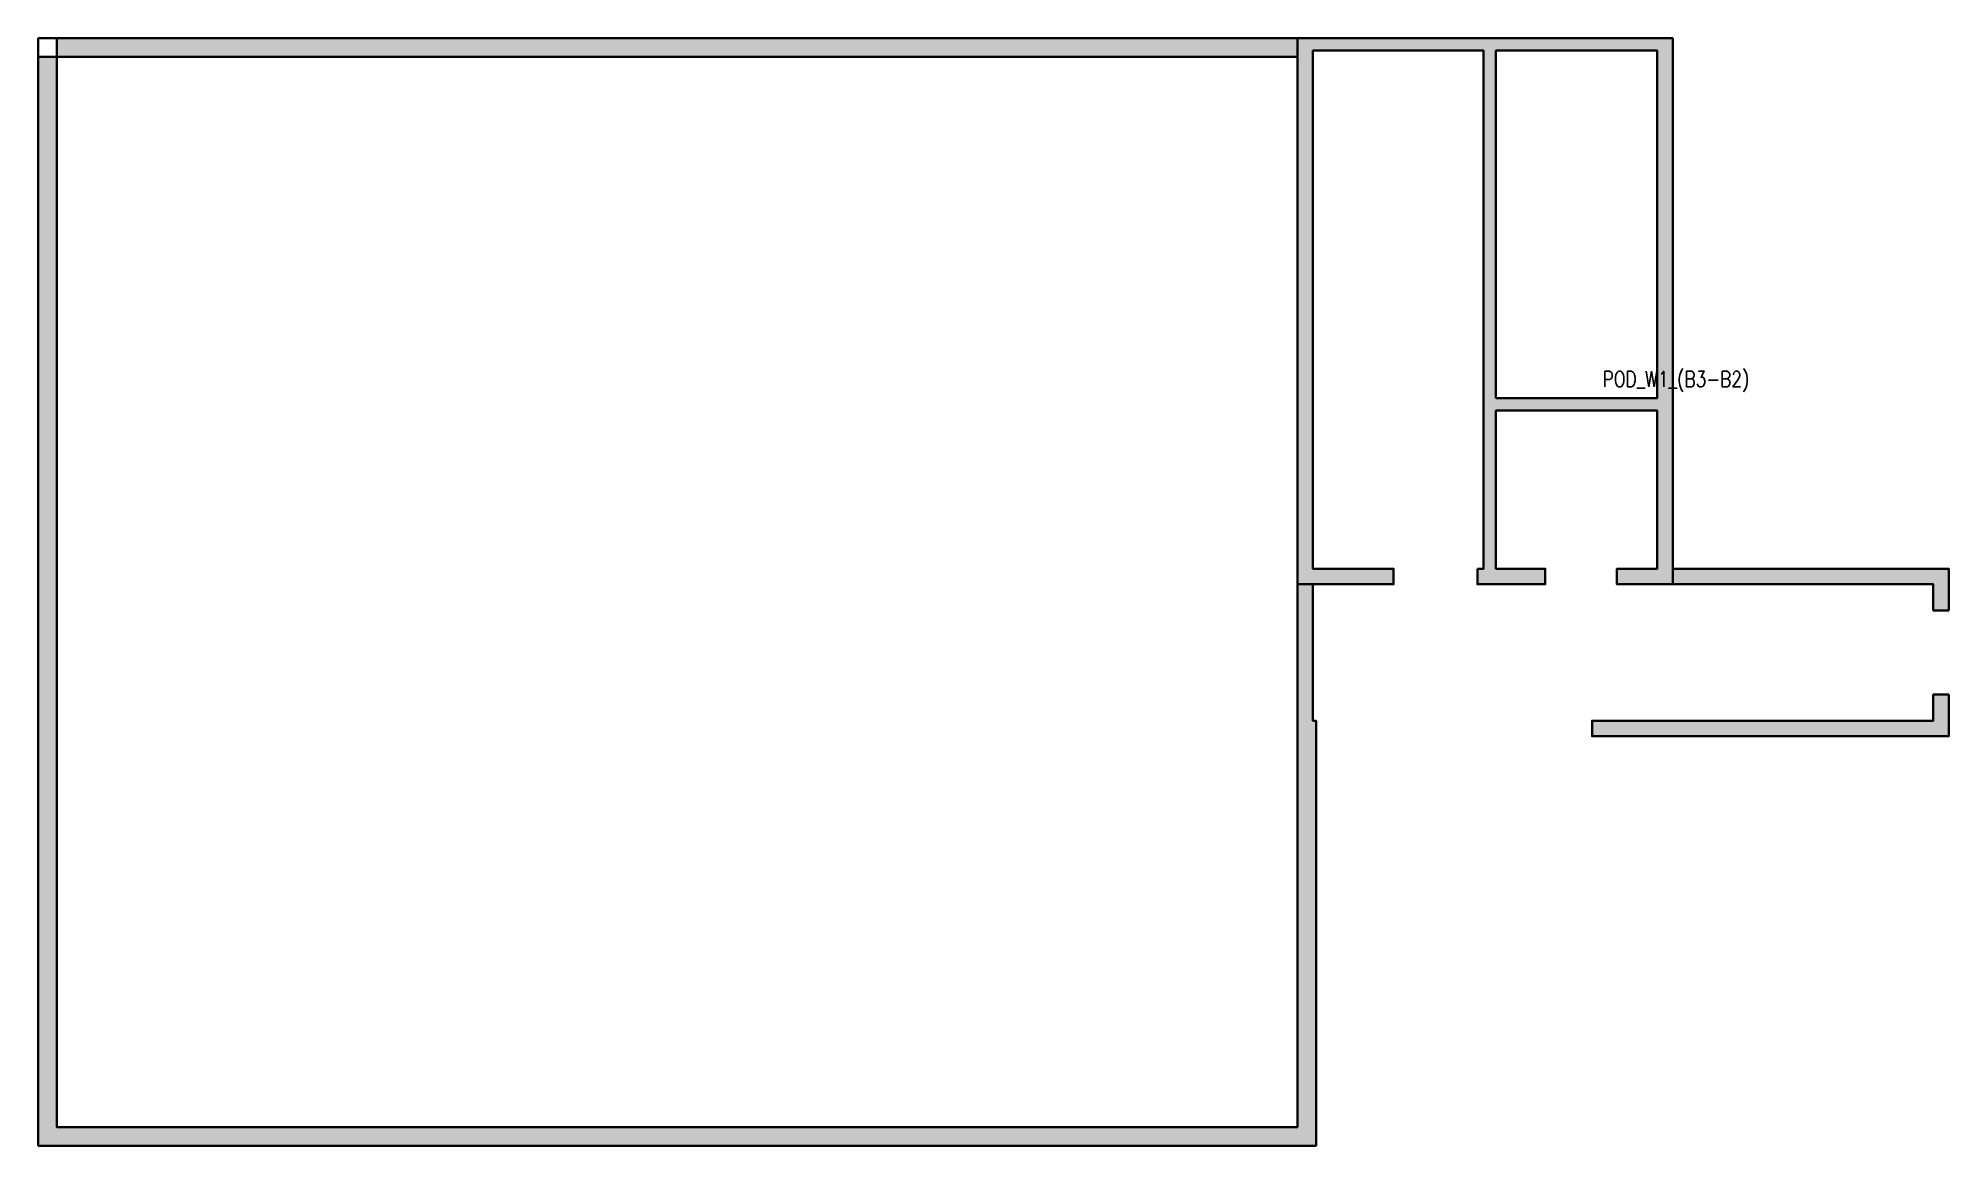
# Model space of a CAD drawing. Header units: millimetres. Extents: x 67000 to 97800, y 71650 to 89500.
import ezdxf

# ---------------------------------------------------------------- set-up
doc = ezdxf.new("R2010")
doc.units = ezdxf.units.MM
doc.layers.get('Defpoints').update_dxf_attribs({"color": 151, "lineweight": 9})
doc.layers.add('NDC_S_HATCH COLUMN AND WALL', color=251, linetype='Continuous', lineweight=13)
doc.layers.add('NDC_S_WALL', color=6, linetype='Continuous', lineweight=35)
doc.styles.add('NDC_BAR 2', font='romans.shx', dxfattribs={"width": 0.8})

msp = doc.modelspace()

# ---------------------------------------------------------------- hatches: boundary and pattern name
at = {"layer": 'NDC_S_HATCH COLUMN AND WALL', "ltscale": 200}
h = msp.add_hatch(color=256, dxfattribs=at)
h.dxf.hatch_style = 1
h.paths.add_polyline_path([(87300, 89200), (87300, 89500), (67300, 89500), (67300, 89200)], flags=17)
h.paths.add_polyline_path([(67000, 89500), (67000, 89200), (67300, 89200), (67300, 89500)], flags=17)
h.paths.add_polyline_path([(67000, 71650), (87600, 71650), (87600, 78250), (87600, 78500), (87550, 78500), (87550, 80700), (87300, 80700), (87300, 71950), (67300, 71950), (67300, 89500), (67000, 89500)])
h.paths.add_polyline_path([(97800, 78925), (97550, 78925), (97550, 78500), (92050, 78500), (92050, 78250), (97800, 78250)])
h.paths.add_polyline_path([(97550, 80275), (97800, 80275), (97800, 80950), (93350, 80950), (93350, 80700), (97550, 80700)])
h = msp.add_hatch(color=256, dxfattribs=at)
h.dxf.hatch_style = 1
h.paths.add_polyline_path([(93350, 89500), (87300, 89500), (87300, 80700), (88850, 80700), (88850, 80950), (87550, 80950), (87550, 89300), (90300, 89300), (90300, 80950), (90200, 80950), (90200, 80700), (91295, 80700), (91295, 80950), (90500, 80950), (90500, 83500), (93100, 83500), (93100, 80950), (92450, 80950), (92450, 80700), (93350, 80700)])
h.paths.add_polyline_path([(93100, 83700), (90500, 83700), (90500, 89300), (93100, 89300)], flags=16)

# ---------------------------------------------------------------- linework, layer by layer
at = {"layer": 'NDC_S_WALL'}
for p, q in [((67000, 89500), (87300, 89500)), ((67000, 89200), (87300, 89200)), ((97550, 80275), (97800, 80275)), ((97550, 78925), (97800, 78925))]:
    msp.add_line(p, q, dxfattribs=at)
for points in [[(67300, 89500), (67000, 89500), (67000, 71650), (87600, 71650), (87600, 78250), (87600, 78500), (87550, 78500), (87550, 80700), (87300, 80700), (87300, 71950), (67300, 71950)], [(90200, 80950), (90200, 80700), (91295, 80700), (91295, 80950), (90500, 80950), (90500, 83500), (93100, 83500), (93100, 80950), (92450, 80950), (92450, 80700), (93350, 80700), (93350, 89500), (87300, 89500), (87300, 80700), (88850, 80700), (88850, 80950), (87550, 80950), (87550, 89300), (90300, 89300), (90300, 80950)], [(90500, 83700), (90500, 89300), (93100, 89300), (93100, 83700)]]:
    msp.add_lwpolyline(points, close=True, dxfattribs=at)
for points in [[(97550, 80275), (97550, 80700), (93350, 80700), (93350, 80950), (97800, 80950), (97800, 80275)], [(97800, 78925), (97800, 78250), (92050, 78250), (92050, 78500), (97550, 78500), (97550, 78925)]]:
    msp.add_lwpolyline(points, dxfattribs=at)

# ---------------------------------------------------------------- texts
at = {"layer": 'Defpoints', "style": 'NDC_BAR 2', "width": 0.8}
msp.add_text('POD_W1_(B3-B2)', height=250, dxfattribs=at).set_placement((92220, 83882))

doc.saveas('drawing.dxf')
